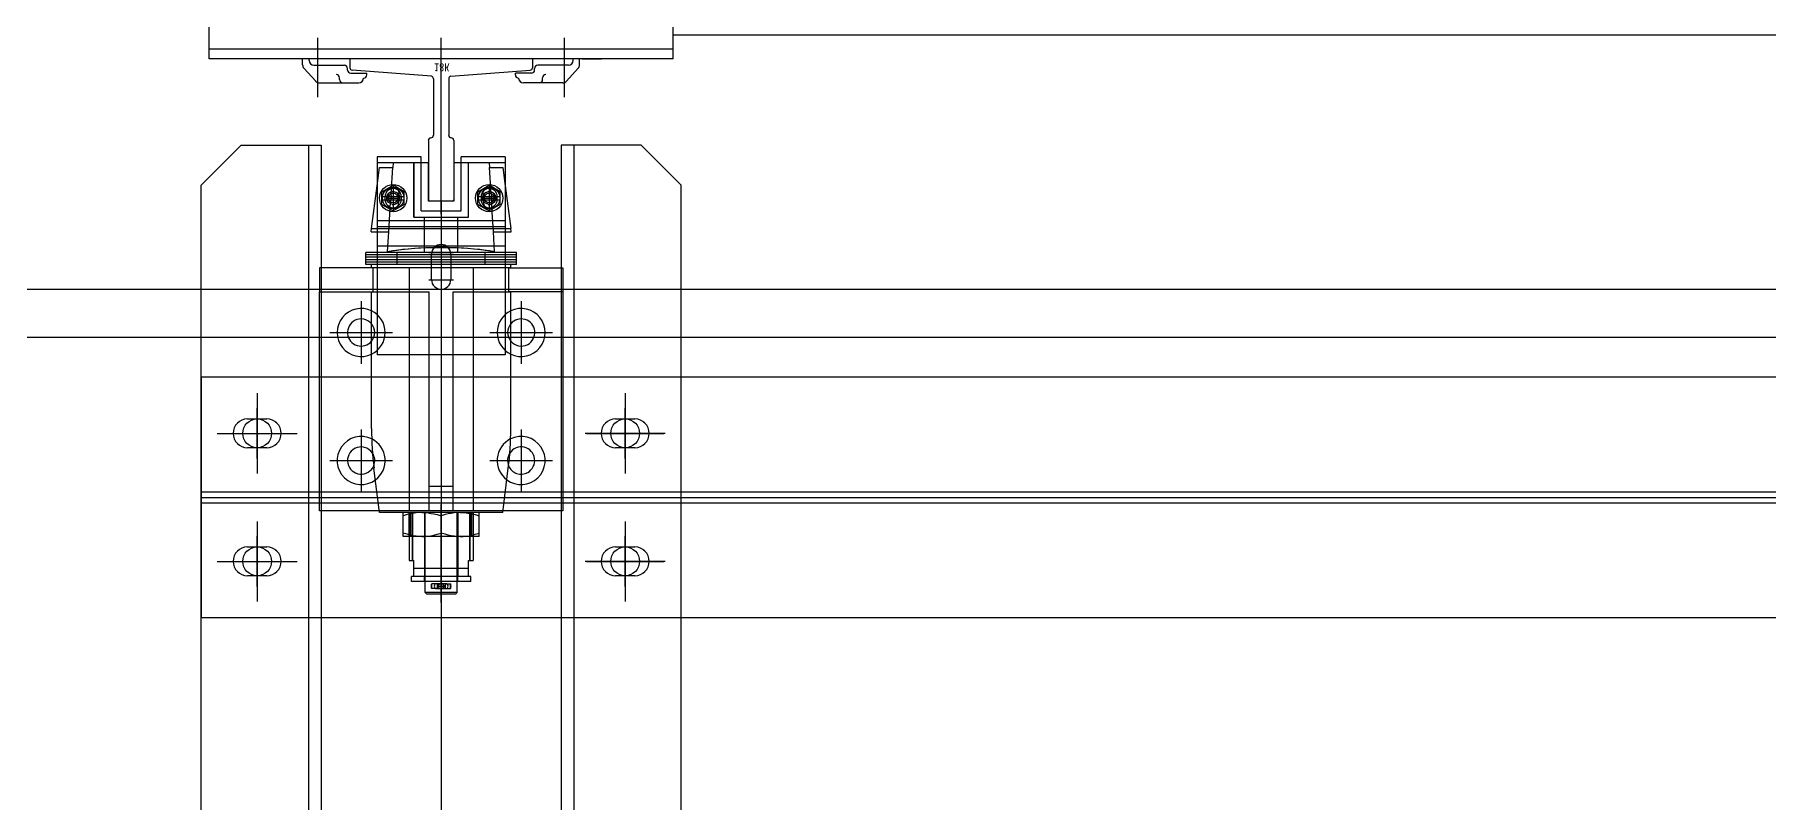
# Model space of a CAD drawing. Header units: millimetres. Extents: x -47382 to 204618, y -51045 to 127155.
# Drawn here: x 137246 to 138330, y 27581 to 28061 of the extents above; entities that cross this region are included whole.
import ezdxf

# ---------------------------------------------------------------- set-up
doc = ezdxf.new("R2010")
doc.units = ezdxf.units.MM
doc.header["$LTSCALE"] = 300
doc.header["$MEASUREMENT"] = 0
doc.layers.get('0').update_dxf_attribs({"linetype": 'CONTINUOUS'})
doc.layers.add('1', color=7, linetype='CONTINUOUS')
doc.layers.add('A-DETL-PEN8', color=8, linetype='CONTINUOUS')
doc.styles.get("Standard").update_dxf_attribs({"font": ''})
doc.styles.get('Standard').set_extended_font_data('DotumChe')

# ---------------------------------------------------------------- blocks, each defined once
blk = doc.blocks.new('G$C69974227')
at = {"layer": 'A-DETL-PEN8'}
for p, q in [((2425.3, 3674.4, 51500), (2425.3, 3749.4, 51500)), ((2715.3, 3674.4, 51500), (2715.3, 3749.4, 51500)), ((2493.3, 3650.4, 51500), (2493.3, 3687.5, 51500)), ((2570.3, 3577.3, 51500), (2570.3, 3687.5, 51500)), ((2647.3, 3650.4, 51500), (2647.3, 3687.5, 51500)), ((2715.3, 3689.4, 51500), (4565.3, 3689.4, 51500)), ((2715.3, 3680.4, 51500), (2425.3, 3680.4, 51500)), ((2715.3, 3674.4, 51500), (2425.3, 3674.4, 51500)), ((2482, 3674.4, 51500), (2470, 3674.4, 51500)), ((2658.5, 3674.4, 51500), (2482, 3674.4, 51500)), ((2483.7, 3670.6, 51500), (2483.7, 3674.4, 51500)), ((2487.7, 3673.4, 51500), (2487.7, 3674.4, 51500)), ((2513.3, 3674.4, 51500), (2513.3, 3668.8, 51500)), ((2627.3, 3674.4, 51500), (2627.3, 3668.8, 51500)), ((2652.8, 3673.4, 51500), (2652.8, 3674.4, 51500)), ((2656.8, 3670.6, 51500), (2656.8, 3674.4, 51500)), ((2658.5, 3674.4, 51500), (2670.5, 3674.4, 51500)), ((2491.9, 3660.4, 51500), (2484.5, 3668.6, 51500)), ((2490.8, 3670.4, 51500), (2509.8, 3670.4, 51500)), ((2506.8, 3661.4, 51500), (2506.8, 3662.6, 51500)), ((2511.8, 3668.8, 51500), (2511.8, 3668.8, 51500)), ((2511.8, 3667.4, 51500), (2511.8, 3668.4, 51500)), ((2513.8, 3665.4, 51500), (2523.8, 3665.4, 51500)), ((2564.2, 3663.5, 51500), (2514.6, 3667.3, 51500)), ((2523.8, 3664.4, 51500), (2523.8, 3665.4, 51500)), ((2576.4, 3663.5, 51500), (2625.9, 3667.3, 51500)), ((2626.7, 3665.4, 51500), (2616.7, 3665.4, 51500)), ((2616.7, 3664.4, 51500), (2616.7, 3665.4, 51500)), ((2628.7, 3667.4, 51500), (2628.7, 3668.4, 51500)), ((2628.8, 3668.8, 51500), (2628.8, 3668.8, 51500)), ((2649.8, 3670.4, 51500), (2630.7, 3670.4, 51500)), ((2633.7, 3661.4, 51500), (2633.7, 3662.6, 51500)), ((2648.7, 3660.4, 51500), (2656, 3668.6, 51500)), ((2494.1, 3659.4, 51500), (2518.8, 3659.4, 51500)), ((2565.5, 3662, 51500), (2565.5, 3626.7, 51500)), ((2575, 3662, 51500), (2575, 3626.7, 51500)), ((2646.4, 3659.4, 51500), (2621.7, 3659.4, 51500)), ((2420.3, 3595.4, 51500), (2445.3, 3620.4, 51500)), ((2445.3, 3620.4, 51500), (2495.3, 3620.4, 51500)), ((2487.3, 3620.4, 51500), (2487.3, 380.4, 51500)), ((2495.3, 3620.4, 51500), (2495.3, 380.4, 51500)), ((2562.3, 3623.4, 51500), (2562.3, 3586.4, 51500)), ((2578.3, 3623.4, 51500), (2578.3, 3586.4, 51500)), ((2645.3, 3620.4, 51500), (2645.3, 380.4, 51500)), ((2695.3, 3620.4, 51500), (2645.3, 3620.4, 51500)), ((2653.3, 3620.4, 51500), (2653.3, 380.4, 51500)), ((2720.3, 3595.4, 51500), (2695.3, 3620.4, 51500)), ((2557.8, 3613.2, 51500), (2530.3, 3613.2, 51500)), ((2530.3, 3613.2, 51500), (2530.3, 3573.2, 51500)), ((2557.8, 3609.4, 51500), (2530.3, 3609.4, 51500)), ((2540.3, 3609.4, 51500), (2540.1, 3606.4, 51500)), ((2553.3, 3609.4, 51500), (2540.3, 3609.4, 51500)), ((2553.3, 3575.4, 51500), (2553.3, 3609.4, 51500)), ((2553.3, 3609.4, 51500), (2553.3, 3575.4, 51500)), ((2557.8, 3609.4, 51500), (2553.3, 3609.4, 51500)), ((2557.8, 3579.4, 51500), (2557.8, 3613.2, 51500)), ((2562.3, 3609.4, 51500), (2557.8, 3609.4, 51500)), ((2562.3, 3585.4, 51500), (2562.3, 3609.4, 51500)), ((2582.8, 3609.4, 51500), (2578.3, 3609.4, 51500)), ((2578.3, 3609.4, 51500), (2578.3, 3585.4, 51500)), ((2610.3, 3613.2, 51500), (2582.8, 3613.2, 51500)), ((2582.8, 3579.4, 51500), (2582.8, 3613.2, 51500)), ((2587.3, 3609.4, 51500), (2582.8, 3609.4, 51500)), ((2610.3, 3609.4, 51500), (2582.8, 3609.4, 51500)), ((2600.3, 3609.4, 51500), (2587.3, 3609.4, 51500)), ((2587.3, 3575.4, 51500), (2587.3, 3609.4, 51500)), ((2587.3, 3575.4, 51500), (2587.3, 3609.4, 51500)), ((2600.3, 3609.4, 51500), (2600.5, 3606.4, 51500)), ((2610.3, 3613.2, 51500), (2610.3, 3573.2, 51500)), ((2530.3, 3595, 51500), (2531.8, 3606.4, 51500)), ((2531.8, 3606.4, 51500), (2540.1, 3606.4, 51500)), ((2539.1, 3590.2, 51500), (2540.1, 3606.4, 51500)), ((2601.5, 3590.2, 51500), (2600.5, 3606.4, 51500)), ((2600.5, 3606.4, 51500), (2608.8, 3606.4, 51500)), ((2608.8, 3606.4, 51500), (2610.3, 3595, 51500)), ((2420.3, 405.4, 51500), (2420.3, 3595.4, 51500)), ((2526.8, 3568.4, 51500), (2530.3, 3595, 51500)), ((2533.3, 3591.4, 51500), (2540.3, 3595.4, 51500)), ((2533.3, 3583.4, 51500), (2533.3, 3591.4, 51500)), ((2533.8, 3588.4, 51500), (2546.8, 3588.4, 51500)), ((2533.8, 3586.4, 51500), (2546.8, 3586.4, 51500)), ((2535.3, 3586.4, 51500), (2535.3, 3588.4, 51500)), ((2536.4, 3587.4, 51500), (2544.2, 3587.4, 51500)), ((2539, 3589, 51500), (2538.8, 3586, 51500)), ((2539, 3589, 51500), (2539.1, 3590.2, 51500)), ((2539.3, 3594, 51500), (2541.3, 3593.8, 51500)), ((2547.2, 3591.4, 51500), (2540.3, 3595.4, 51500)), ((2540.3, 3594.9, 51500), (2540.3, 3581.9, 51500)), ((2540.3, 3592.9, 51500), (2540.3, 3579.9, 51500)), ((2540.3, 3591.3, 51500), (2540.3, 3583.5, 51500)), ((2544, 3588.7, 51500), (2543.8, 3585.7, 51500)), ((2544, 3588.7, 51500), (2544.1, 3590.7, 51500)), ((2545.3, 3588.4, 51500), (2545.3, 3586.4, 51500)), ((2547.2, 3583.4, 51500), (2547.2, 3591.4, 51500)), ((2593.3, 3591.4, 51500), (2600.3, 3595.4, 51500)), ((2593.3, 3583.4, 51500), (2593.3, 3591.4, 51500)), ((2593.8, 3588.4, 51500), (2606.8, 3588.4, 51500)), ((2593.8, 3586.4, 51500), (2606.8, 3586.4, 51500)), ((2595.3, 3588.4, 51500), (2595.3, 3586.4, 51500)), ((2596.6, 3588.7, 51500), (2596.4, 3590.7, 51500)), ((2596.4, 3587.4, 51500), (2604.2, 3587.4, 51500)), ((2596.6, 3588.7, 51500), (2596.7, 3585.7, 51500)), ((2601.2, 3594, 51500), (2599.2, 3593.8, 51500)), ((2607.2, 3591.4, 51500), (2600.3, 3595.4, 51500)), ((2600.3, 3594.9, 51500), (2600.3, 3581.9, 51500)), ((2600.3, 3592.9, 51500), (2600.3, 3579.9, 51500)), ((2600.3, 3591.3, 51500), (2600.3, 3583.5, 51500)), ((2601.5, 3590.2, 51500), (2601.5, 3589, 51500)), ((2601.5, 3589, 51500), (2601.7, 3586, 51500)), ((2605.3, 3586.4, 51500), (2605.3, 3588.4, 51500)), ((2607.2, 3583.4, 51500), (2607.2, 3591.4, 51500)), ((2610.3, 3595, 51500), (2613.8, 3568.4, 51500)), ((2720.3, 405.4, 51500), (2720.3, 3595.4, 51500)), ((2533.3, 3583.4, 51500), (2540.3, 3579.4, 51500)), ((2537.6, 3566.4, 51500), (2538.7, 3584.9, 51500)), ((2538.5, 3581, 51500), (2540.5, 3580.9, 51500)), ((2538.7, 3584.1, 51500), (2538.8, 3586, 51500)), ((2547.2, 3583.4, 51500), (2540.3, 3579.4, 51500)), ((2543.7, 3583.7, 51500), (2543.8, 3585.7, 51500)), ((2557.8, 3579.4, 51500), (2582.8, 3579.4, 51500)), ((2578.3, 3585.4, 51500), (2562.3, 3585.4, 51500)), ((2577.3, 3585.4, 51500), (2563.3, 3585.4, 51500)), ((2570.3, 3585.4, 51500), (2570.3, 415.4, 51500)), ((2593.3, 3583.4, 51500), (2600.3, 3579.4, 51500)), ((2596.9, 3583.7, 51500), (2596.7, 3585.7, 51500)), ((2602, 3581, 51500), (2600.1, 3580.9, 51500)), ((2607.2, 3583.4, 51500), (2600.3, 3579.4, 51500)), ((2601.7, 3586, 51500), (2601.9, 3584.1, 51500)), ((2603, 3566.4, 51500), (2601.8, 3584.9, 51500)), ((2526.5, 3566.4, 51500), (2526.8, 3568.4, 51500)), ((2526.5, 3566.4, 51500), (2530.3, 3566.4, 51500)), ((2526.5, 3566.4, 51500), (2530.3, 3566.4, 51500)), ((2526.8, 3568.4, 51500), (2530.3, 3568.4, 51500)), ((2526.8, 3568.4, 51500), (2613.8, 3568.4, 51500)), ((2610.3, 3573.2, 51500), (2530.3, 3573.2, 51500)), ((2530.3, 3573.2, 51500), (2530.3, 3489.4, 51500)), ((2610.3, 3569.4, 51500), (2530.3, 3569.4, 51500)), ((2530.3, 3568.4, 51500), (2610.3, 3568.4, 51500)), ((2530.3, 3566.4, 51500), (2537.6, 3566.4, 51500)), ((2530.3, 3566.4, 51500), (2537.6, 3566.4, 51500)), ((2536.8, 3553.8, 51500), (2537.6, 3566.4, 51500)), ((2553.3, 3575.4, 51500), (2587.3, 3575.4, 51500)), ((2553.3, 3575.4, 51500), (2587.3, 3575.4, 51500)), ((2559.8, 3553.4, 51500), (2559.8, 3575.4, 51500)), ((2580.8, 3553.4, 51500), (2580.8, 3575.4, 51500)), ((2603.7, 3553.8, 51500), (2603, 3566.4, 51500)), ((2603, 3566.4, 51500), (2610.3, 3566.4, 51500)), ((2603, 3566.4, 51500), (2610.3, 3566.4, 51500)), ((2610.3, 3573.2, 51500), (2610.3, 3489.4, 51500)), ((2610.3, 3568.4, 51500), (2613.8, 3568.4, 51500)), ((2610.3, 3566.4, 51500), (2614, 3566.4, 51500)), ((2610.3, 3566.4, 51500), (2614, 3566.4, 51500)), ((2614, 3566.4, 51500), (2613.8, 3568.4, 51500)), ((2610.3, 3557.4, 51500), (2530.3, 3557.4, 51500)), ((2570.3, 3560.2, 51500), (2570.3, 3544.6, 51500)), ((2527.9, 3543.9, 51500), (2494.3, 3543.9, 51500)), ((2494.3, 3543.9, 51500), (2494.3, 3528.9, 51500)), ((2523.3, 3551.9, 51500), (2523.3, 3553.4, 51500)), ((2530.3, 3553.4, 51500), (2523.3, 3553.4, 51500)), ((2530.3, 3551.9, 51500), (2523.3, 3551.9, 51500)), ((2523.3, 3550.4, 51500), (2523.3, 3551.9, 51500)), ((2530.3, 3551.9, 51500), (2523.3, 3551.9, 51500)), ((2530.3, 3550.4, 51500), (2523.3, 3550.4, 51500)), ((2523.3, 3548.9, 51500), (2523.3, 3550.4, 51500)), ((2530.3, 3550.4, 51500), (2523.3, 3550.4, 51500)), ((2523.3, 3547.4, 51500), (2523.3, 3548.9, 51500)), ((2530.3, 3548.9, 51500), (2523.3, 3548.9, 51500)), ((2530.3, 3548.9, 51500), (2523.3, 3548.9, 51500)), ((2530.3, 3547.4, 51500), (2523.3, 3547.4, 51500)), ((2523.3, 3545.9, 51500), (2523.3, 3547.4, 51500)), ((2530.3, 3547.4, 51500), (2523.3, 3547.4, 51500)), ((2530.3, 3545.9, 51500), (2523.3, 3545.9, 51500)), ((2526.8, 3543.9, 51500), (2526.8, 3545.9, 51500)), ((2530.3, 3545.9, 51500), (2526.8, 3545.9, 51500)), ((2549.4, 3543.9, 51500), (2526.8, 3543.9, 51500)), ((2527.9, 3528.9, 51500), (2527.9, 3543.9, 51500)), ((2527.9, 3543.9, 51500), (2527.9, 3543.9, 51500)), ((2527.9, 3528.9, 51500), (2527.9, 3543.9, 51500)), ((2564.4, 3553.4, 51500), (2530.3, 3553.4, 51500)), ((2564.3, 3551.9, 51500), (2530.3, 3551.9, 51500)), ((2564.3, 3551.9, 51500), (2530.3, 3551.9, 51500)), ((2564.3, 3550.4, 51500), (2530.3, 3550.4, 51500)), ((2564.3, 3550.4, 51500), (2530.3, 3550.4, 51500)), ((2564.3, 3548.9, 51500), (2530.3, 3548.9, 51500)), ((2564.3, 3548.9, 51500), (2530.3, 3548.9, 51500)), ((2564.3, 3547.4, 51500), (2530.3, 3547.4, 51500)), ((2564.3, 3547.4, 51500), (2530.3, 3547.4, 51500)), ((2564.3, 3545.9, 51500), (2530.3, 3545.9, 51500)), ((2564.3, 3545.9, 51500), (2530.3, 3545.9, 51500)), ((2536.8, 3553.4, 51500), (2536.8, 3553.8, 51500)), ((2564.4, 3553.4, 51500), (2536.8, 3553.4, 51500)), ((2542.8, 3551.9, 51500), (2542.8, 3553.4, 51500)), ((2542.8, 3550.4, 51500), (2542.8, 3551.9, 51500)), ((2542.8, 3548.9, 51500), (2542.8, 3550.4, 51500)), ((2542.8, 3547.4, 51500), (2542.8, 3548.9, 51500)), ((2542.8, 3545.9, 51500), (2542.8, 3547.4, 51500)), ((2613.8, 3543.9, 51500), (2549.4, 3543.9, 51500)), ((2550.3, 3543.9, 51500), (2550.3, 3391.9, 51500)), ((2562.5, 3552.4, 51500), (2578.1, 3552.4, 51500)), ((2564.3, 3536.4, 51500), (2564.3, 3552.4, 51500)), ((2576.3, 3551.9, 51500), (2564.3, 3551.9, 51500)), ((2576.3, 3551.9, 51500), (2564.3, 3551.9, 51500)), ((2576.3, 3550.4, 51500), (2564.3, 3550.4, 51500)), ((2576.3, 3550.4, 51500), (2564.3, 3550.4, 51500)), ((2576.3, 3548.9, 51500), (2564.3, 3548.9, 51500)), ((2576.3, 3548.9, 51500), (2564.3, 3548.9, 51500)), ((2576.3, 3547.4, 51500), (2564.3, 3547.4, 51500)), ((2576.3, 3547.4, 51500), (2564.3, 3547.4, 51500)), ((2576.3, 3545.9, 51500), (2564.3, 3545.9, 51500)), ((2576.3, 3545.9, 51500), (2564.3, 3545.9, 51500)), ((2576.2, 3553.4, 51500), (2564.4, 3553.4, 51500)), ((2576.2, 3553.4, 51500), (2564.4, 3553.4, 51500)), ((2570.3, 3544.2, 51500), (2570.3, 3528.6, 51500)), ((2610.3, 3553.4, 51500), (2576.2, 3553.4, 51500)), ((2603.8, 3553.4, 51500), (2576.2, 3553.4, 51500)), ((2576.3, 3552.4, 51500), (2576.3, 3536.4, 51500)), ((2610.3, 3551.9, 51500), (2576.3, 3551.9, 51500)), ((2610.3, 3551.9, 51500), (2576.3, 3551.9, 51500)), ((2610.3, 3550.4, 51500), (2576.3, 3550.4, 51500)), ((2610.3, 3550.4, 51500), (2576.3, 3550.4, 51500)), ((2610.3, 3548.9, 51500), (2576.3, 3548.9, 51500)), ((2610.3, 3548.9, 51500), (2576.3, 3548.9, 51500)), ((2610.3, 3547.4, 51500), (2576.3, 3547.4, 51500)), ((2610.3, 3547.4, 51500), (2576.3, 3547.4, 51500)), ((2591.1, 3545.9, 51500), (2576.3, 3545.9, 51500)), ((2610.3, 3545.9, 51500), (2576.3, 3545.9, 51500)), ((2590.3, 3543.9, 51500), (2590.3, 3391.9, 51500)), ((2610.3, 3545.9, 51500), (2591.1, 3545.9, 51500)), ((2597.8, 3551.9, 51500), (2597.8, 3553.4, 51500)), ((2597.8, 3550.4, 51500), (2597.8, 3551.9, 51500)), ((2597.8, 3548.9, 51500), (2597.8, 3550.4, 51500)), ((2597.8, 3547.4, 51500), (2597.8, 3548.9, 51500)), ((2597.8, 3545.9, 51500), (2597.8, 3547.4, 51500)), ((2603.8, 3553.4, 51500), (2603.7, 3553.8, 51500)), ((2617.3, 3553.4, 51500), (2610.3, 3553.4, 51500)), ((2617.3, 3551.9, 51500), (2610.3, 3551.9, 51500)), ((2617.3, 3551.9, 51500), (2610.3, 3551.9, 51500)), ((2617.3, 3550.4, 51500), (2610.3, 3550.4, 51500)), ((2617.3, 3550.4, 51500), (2610.3, 3550.4, 51500)), ((2617.3, 3548.9, 51500), (2610.3, 3548.9, 51500)), ((2617.3, 3548.9, 51500), (2610.3, 3548.9, 51500)), ((2617.3, 3547.4, 51500), (2610.3, 3547.4, 51500)), ((2617.3, 3547.4, 51500), (2610.3, 3547.4, 51500)), ((2613.8, 3545.9, 51500), (2610.3, 3545.9, 51500)), ((2617.3, 3545.9, 51500), (2610.3, 3545.9, 51500)), ((2612.6, 3528.9, 51500), (2612.6, 3543.9, 51500)), ((2612.6, 3528.9, 51500), (2612.6, 3543.9, 51500)), ((2612.6, 3543.9, 51500), (2612.6, 3543.9, 51500)), ((2612.6, 3543.9, 51500), (2646.3, 3543.9, 51500)), ((2613.8, 3543.9, 51500), (2613.8, 3545.9, 51500)), ((2617.3, 3551.9, 51500), (2617.3, 3553.4, 51500)), ((2617.3, 3550.4, 51500), (2617.3, 3551.9, 51500)), ((2617.3, 3548.9, 51500), (2617.3, 3550.4, 51500)), ((2617.3, 3547.4, 51500), (2617.3, 3548.9, 51500)), ((2617.3, 3545.9, 51500), (2617.3, 3547.4, 51500)), ((2646.3, 3543.9, 51500), (2646.3, 3528.9, 51500)), ((2562.5, 3536.4, 51500), (2578.1, 3536.4, 51500)), ((1120.3, 3530.4, 51500), (6349.3, 3530.4, 51500)), ((2494.3, 3528.9, 51500), (2527.9, 3528.9, 51500)), ((2494.3, 3391.9, 51500), (2494.3, 3528.9, 51500)), ((2520.3, 3522.9, 51500), (2520.3, 3483.9, 51500)), ((2526.8, 3528.9, 51500), (2549.4, 3528.9, 51500)), ((2526.8, 3443.4, 51500), (2526.8, 3528.9, 51500)), ((2527.9, 3528.9, 51500), (2527.9, 3528.9, 51500)), ((2549.4, 3528.9, 51500), (2562.8, 3528.9, 51500)), ((2562.8, 3443.4, 51500), (2562.8, 3528.9, 51500)), ((2570.3, 3530.4, 51500), (2570.3, 470.4, 51500)), ((2577.8, 3528.9, 51500), (2613.8, 3528.9, 51500)), ((2577.8, 3443.4, 51500), (2577.8, 3528.9, 51500)), ((2612.6, 3528.9, 51500), (2612.6, 3528.9, 51500)), ((2646.3, 3528.9, 51500), (2612.6, 3528.9, 51500)), ((2613.8, 3443.4, 51500), (2613.8, 3528.9, 51500)), ((2620.3, 3522.9, 51500), (2620.3, 3483.9, 51500)), ((2646.3, 3528.9, 51500), (2646.3, 3391.9, 51500)), ((1320.3, 3500.4, 51500), (6320.3, 3500.4, 51500)), ((2500.8, 3503.4, 51500), (2539.8, 3503.4, 51500)), ((2600.8, 3503.4, 51500), (2639.8, 3503.4, 51500)), ((2610.3, 3489.4, 51500), (2530.3, 3489.4, 51500)), ((4820.3, 3475.4, 51500), (2420.3, 3475.4, 51500)), ((2420.3, 3475.4, 51500), (2420.3, 3325.4, 51500)), ((2455.3, 3465.4, 51500), (2455.3, 3415.4, 51500)), ((2685.3, 3465.4, 51500), (2685.3, 3415.4, 51500)), ((2449.3, 3449.4, 51500), (2461.3, 3449.4, 51500)), ((2455.3, 3424.7, 51500), (2455.3, 3456.2, 51500)), ((2679.3, 3449.4, 51500), (2691.3, 3449.4, 51500)), ((2685.3, 3424.7, 51500), (2685.3, 3456.2, 51500)), ((2430.3, 3440.4, 51500), (2480.3, 3440.4, 51500)), ((2431.1, 3440.4, 51500), (2479.4, 3440.4, 51500)), ((2520.3, 3442.9, 51500), (2520.3, 3403.9, 51500)), ((2562.8, 3418.6, 51500), (2562.8, 3443.4, 51500)), ((2577.8, 3418.6, 51500), (2577.8, 3443.4, 51500)), ((2620.3, 3442.9, 51500), (2620.3, 3403.9, 51500)), ((2710.3, 3440.4, 51500), (2660.3, 3440.4, 51500)), ((2661.1, 3440.4, 51500), (2709.4, 3440.4, 51500)), ((2461.3, 3431.4, 51500), (2449.3, 3431.4, 51500)), ((2691.3, 3431.4, 51500), (2679.3, 3431.4, 51500)), ((2500.8, 3423.4, 51500), (2539.8, 3423.4, 51500)), ((2531.8, 3390.9, 51500), (2528.3, 3418.6, 51500)), ((2562.8, 3407.5, 51500), (2562.8, 3418.6, 51500)), ((2577.8, 3407.5, 51500), (2577.8, 3418.6, 51500)), ((2600.8, 3423.4, 51500), (2639.8, 3423.4, 51500)), ((2608.8, 3390.9, 51500), (2612.2, 3418.6, 51500)), ((2420.3, 3403.9, 51500), (4820.3, 3403.9, 51500)), ((2562.8, 3391.9, 51500), (2562.8, 3407.5, 51500)), ((2577.8, 3391.9, 51500), (2577.8, 3407.5, 51500)), ((2420.3, 3400.4, 51500), (4820.3, 3400.4, 51500)), ((2420.3, 3396.9, 51500), (4820.3, 3396.9, 51500)), ((2531.6, 3391.9, 51500), (2494.3, 3391.9, 51500)), ((2562.8, 3391.9, 51500), (2531.6, 3391.9, 51500)), ((2577.8, 3391.9, 51500), (2562.8, 3391.9, 51500)), ((2570.3, 3334.8, 51500), (2570.3, 3396, 51500)), ((2608.9, 3391.9, 51500), (2577.8, 3391.9, 51500)), ((2646.3, 3391.9, 51500), (2608.9, 3391.9, 51500)), ((2455.3, 3385.4, 51500), (2455.3, 3335.4, 51500)), ((2588.7, 3390.9, 51500), (2531.8, 3390.9, 51500)), ((2558.4, 3390.9, 51500), (2546.5, 3390.9, 51500)), ((2546.5, 3388.8, 51500), (2546.5, 3390.9, 51500)), ((2549, 3389.6, 51500), (2546.5, 3388.8, 51500)), ((2549, 3389.6, 51500), (2546.5, 3388.8, 51500)), ((2546.5, 3378.1, 51500), (2546.5, 3388.8, 51500)), ((2550.9, 3390.1, 51500), (2549, 3389.6, 51500)), ((2550.9, 3390.1, 51500), (2549, 3389.6, 51500)), ((2550.3, 3375.9, 51500), (2550.3, 3390.9, 51500)), ((2550.3, 3390.9, 51500), (2550.3, 3375.9, 51500)), ((2590.3, 3390.9, 51500), (2550.3, 3390.9, 51500)), ((2552.8, 3390.4, 51500), (2550.9, 3390.1, 51500)), ((2552.8, 3390.4, 51500), (2550.9, 3390.1, 51500)), ((2551.3, 3375.9, 51500), (2551.3, 3390.9, 51500)), ((2552.3, 3390.9, 51500), (2552.3, 3375.9, 51500)), ((2552.3, 3360.9, 51500), (2552.3, 3390.9, 51500)), ((2554.7, 3390.7, 51500), (2552.8, 3390.4, 51500)), ((2554.7, 3390.7, 51500), (2552.8, 3390.4, 51500)), ((2556.5, 3390.9, 51500), (2554.7, 3390.7, 51500)), ((2556.5, 3390.9, 51500), (2554.7, 3390.7, 51500)), ((2558.4, 3390.9, 51500), (2556.5, 3390.9, 51500)), ((2558.4, 3390.9, 51500), (2556.5, 3390.9, 51500)), ((2558.4, 3390.9, 51500), (2560.2, 3390.9, 51500)), ((2558.4, 3390.9, 51500), (2560.2, 3390.9, 51500)), ((2582.2, 3390.9, 51500), (2558.4, 3390.9, 51500)), ((2559.8, 3390.9, 51500), (2559.8, 3350.9, 51500)), ((2560.2, 3390.9, 51500), (2562.1, 3390.7, 51500)), ((2560.2, 3390.9, 51500), (2562.1, 3390.7, 51500)), ((2560.3, 3347.9, 51500), (2560.3, 3390.9, 51500)), ((2575.1, 3390.9, 51500), (2560.3, 3390.9, 51500)), ((2562.1, 3390.7, 51500), (2563.9, 3390.4, 51500)), ((2562.1, 3390.7, 51500), (2563.9, 3390.4, 51500)), ((2563.9, 3390.4, 51500), (2565.8, 3390.1, 51500)), ((2563.9, 3390.4, 51500), (2565.8, 3390.1, 51500)), ((2565.8, 3390.1, 51500), (2567.7, 3389.6, 51500)), ((2565.8, 3390.1, 51500), (2567.7, 3389.6, 51500)), ((2567.7, 3389.6, 51500), (2570.3, 3388.8, 51500)), ((2567.7, 3389.6, 51500), (2570.3, 3388.8, 51500)), ((2572.8, 3389.6, 51500), (2570.3, 3388.8, 51500)), ((2572.8, 3389.6, 51500), (2570.3, 3388.8, 51500)), ((2570.3, 3378.1, 51500), (2570.3, 3388.8, 51500)), ((2570.3, 3378.1, 51500), (2570.3, 3388.8, 51500)), ((2574.7, 3390.1, 51500), (2572.8, 3389.6, 51500)), ((2574.7, 3390.1, 51500), (2572.8, 3389.6, 51500)), ((2576.6, 3390.4, 51500), (2574.7, 3390.1, 51500)), ((2576.6, 3390.4, 51500), (2574.7, 3390.1, 51500)), ((2580.3, 3390.9, 51500), (2575.1, 3390.9, 51500)), ((2578.5, 3390.7, 51500), (2576.6, 3390.4, 51500)), ((2578.5, 3390.7, 51500), (2576.6, 3390.4, 51500)), ((2580.3, 3390.9, 51500), (2578.5, 3390.7, 51500)), ((2580.3, 3390.9, 51500), (2578.5, 3390.7, 51500)), ((2582.2, 3390.9, 51500), (2580.3, 3390.9, 51500)), ((2582.2, 3390.9, 51500), (2580.3, 3390.9, 51500)), ((2580.3, 3347.9, 51500), (2580.3, 3390.9, 51500)), ((2580.8, 3390.9, 51500), (2580.8, 3350.9, 51500)), ((2582.2, 3390.9, 51500), (2584, 3390.9, 51500)), ((2582.2, 3390.9, 51500), (2584, 3390.9, 51500)), ((2594.1, 3390.9, 51500), (2582.2, 3390.9, 51500)), ((2584, 3390.9, 51500), (2585.9, 3390.7, 51500)), ((2584, 3390.9, 51500), (2585.9, 3390.7, 51500)), ((2585.9, 3390.7, 51500), (2587.7, 3390.4, 51500)), ((2585.9, 3390.7, 51500), (2587.7, 3390.4, 51500)), ((2587.7, 3390.4, 51500), (2589.6, 3390.1, 51500)), ((2587.7, 3390.4, 51500), (2589.6, 3390.1, 51500)), ((2588.3, 3390.9, 51500), (2588.3, 3375.9, 51500)), ((2588.3, 3360.9, 51500), (2588.3, 3390.9, 51500)), ((2608.8, 3390.9, 51500), (2588.7, 3390.9, 51500)), ((2589.3, 3375.9, 51500), (2589.3, 3390.9, 51500)), ((2589.6, 3390.1, 51500), (2591.5, 3389.6, 51500)), ((2589.6, 3390.1, 51500), (2591.5, 3389.6, 51500)), ((2590.3, 3390.9, 51500), (2590.3, 3375.9, 51500)), ((2590.3, 3375.9, 51500), (2590.3, 3390.9, 51500)), ((2591.5, 3389.6, 51500), (2594.1, 3388.8, 51500)), ((2591.5, 3389.6, 51500), (2594.1, 3388.8, 51500)), ((2594.1, 3388.8, 51500), (2594.1, 3390.9, 51500)), ((2594.1, 3378.1, 51500), (2594.1, 3388.8, 51500)), ((2685.3, 3385.4, 51500), (2685.3, 3335.4, 51500)), ((2455.3, 3344.7, 51500), (2455.3, 3376.2, 51500)), ((2549, 3377.3, 51500), (2546.5, 3378.1, 51500)), ((2549, 3377.3, 51500), (2546.5, 3378.1, 51500)), ((2546.5, 3375.9, 51500), (2546.5, 3378.1, 51500)), ((2558.4, 3375.9, 51500), (2546.5, 3375.9, 51500)), ((2550.9, 3376.8, 51500), (2549, 3377.3, 51500)), ((2550.9, 3376.8, 51500), (2549, 3377.3, 51500)), ((2550.3, 3375.9, 51500), (2550.3, 3360.9, 51500)), ((2552.8, 3376.4, 51500), (2550.9, 3376.8, 51500)), ((2552.8, 3376.4, 51500), (2550.9, 3376.8, 51500)), ((2552.3, 3375.9, 51500), (2552.3, 3360.9, 51500)), ((2554.7, 3376.2, 51500), (2552.8, 3376.4, 51500)), ((2554.7, 3376.2, 51500), (2552.8, 3376.4, 51500)), ((2556.5, 3376, 51500), (2554.7, 3376.2, 51500)), ((2556.5, 3376, 51500), (2554.7, 3376.2, 51500)), ((2558.4, 3375.9, 51500), (2556.5, 3376, 51500)), ((2558.4, 3375.9, 51500), (2556.5, 3376, 51500)), ((2558.4, 3375.9, 51500), (2560.2, 3376, 51500)), ((2558.4, 3375.9, 51500), (2560.2, 3376, 51500)), ((2582.2, 3375.9, 51500), (2558.4, 3375.9, 51500)), ((2560.2, 3376, 51500), (2562.1, 3376.2, 51500)), ((2560.2, 3376, 51500), (2562.1, 3376.2, 51500)), ((2562.1, 3376.2, 51500), (2563.9, 3376.4, 51500)), ((2562.1, 3376.2, 51500), (2563.9, 3376.4, 51500)), ((2563.9, 3376.4, 51500), (2565.8, 3376.8, 51500)), ((2563.9, 3376.4, 51500), (2565.8, 3376.8, 51500)), ((2565.8, 3376.8, 51500), (2567.7, 3377.3, 51500)), ((2565.8, 3376.8, 51500), (2567.7, 3377.3, 51500)), ((2567.7, 3377.3, 51500), (2570.3, 3378.1, 51500)), ((2567.7, 3377.3, 51500), (2570.3, 3378.1, 51500)), ((2572.8, 3377.3, 51500), (2570.3, 3378.1, 51500)), ((2572.8, 3377.3, 51500), (2570.3, 3378.1, 51500)), ((2574.7, 3376.8, 51500), (2572.8, 3377.3, 51500)), ((2574.7, 3376.8, 51500), (2572.8, 3377.3, 51500)), ((2576.6, 3376.4, 51500), (2574.7, 3376.8, 51500)), ((2576.6, 3376.4, 51500), (2574.7, 3376.8, 51500)), ((2578.5, 3376.2, 51500), (2576.6, 3376.4, 51500)), ((2578.5, 3376.2, 51500), (2576.6, 3376.4, 51500)), ((2580.3, 3376, 51500), (2578.5, 3376.2, 51500)), ((2580.3, 3376, 51500), (2578.5, 3376.2, 51500)), ((2582.2, 3375.9, 51500), (2580.3, 3376, 51500)), ((2582.2, 3375.9, 51500), (2580.3, 3376, 51500)), ((2582.2, 3375.9, 51500), (2584, 3376, 51500)), ((2582.2, 3375.9, 51500), (2584, 3376, 51500)), ((2594.1, 3375.9, 51500), (2582.2, 3375.9, 51500)), ((2584, 3376, 51500), (2585.9, 3376.2, 51500)), ((2584, 3376, 51500), (2585.9, 3376.2, 51500)), ((2585.9, 3376.2, 51500), (2587.7, 3376.4, 51500)), ((2585.9, 3376.2, 51500), (2587.7, 3376.4, 51500)), ((2587.7, 3376.4, 51500), (2589.6, 3376.8, 51500)), ((2587.7, 3376.4, 51500), (2589.6, 3376.8, 51500)), ((2588.3, 3375.9, 51500), (2588.3, 3360.9, 51500)), ((2589.6, 3376.8, 51500), (2591.5, 3377.3, 51500)), ((2589.6, 3376.8, 51500), (2591.5, 3377.3, 51500)), ((2590.3, 3375.9, 51500), (2590.3, 3360.9, 51500)), ((2591.5, 3377.3, 51500), (2594.1, 3378.1, 51500)), ((2591.5, 3377.3, 51500), (2594.1, 3378.1, 51500)), ((2594.1, 3375.9, 51500), (2594.1, 3378.1, 51500)), ((2685.3, 3344.7, 51500), (2685.3, 3376.2, 51500)), ((2430.3, 3360.4, 51500), (2480.3, 3360.4, 51500)), ((2431.1, 3360.4, 51500), (2479.4, 3360.4, 51500)), ((2449.3, 3369.4, 51500), (2461.3, 3369.4, 51500)), ((2550.3, 3360.9, 51500), (2553.3, 3360.9, 51500)), ((2553.3, 3350.9, 51500), (2553.3, 3360.9, 51500)), ((2587.3, 3350.9, 51500), (2587.3, 3360.9, 51500)), ((2587.3, 3360.9, 51500), (2590.3, 3360.9, 51500)), ((2710.3, 3360.4, 51500), (2660.3, 3360.4, 51500)), ((2661.1, 3360.4, 51500), (2709.4, 3360.4, 51500)), ((2679.3, 3369.4, 51500), (2691.3, 3369.4, 51500)), ((2461.3, 3351.4, 51500), (2449.3, 3351.4, 51500)), ((2551.8, 3347.9, 51500), (2551.8, 3350.9, 51500)), ((2588.8, 3350.9, 51500), (2551.8, 3350.9, 51500)), ((2554.5, 3355.9, 51500), (2553.3, 3355.9, 51500)), ((2586.1, 3355.9, 51500), (2553.3, 3355.9, 51500)), ((2587.3, 3355.9, 51500), (2553.3, 3355.9, 51500)), ((2587.3, 3350.9, 51500), (2553.3, 3350.9, 51500)), ((2587.3, 3355.9, 51500), (2554.5, 3355.9, 51500)), ((2559.8, 3347.9, 51500), (2559.8, 3350.9, 51500)), ((2580.8, 3347.9, 51500), (2580.8, 3350.9, 51500)), ((2587.3, 3355.9, 51500), (2586.1, 3355.9, 51500)), ((2588.8, 3347.9, 51500), (2588.8, 3350.9, 51500)), ((2691.3, 3351.4, 51500), (2679.3, 3351.4, 51500)), ((2588.8, 3347.9, 51500), (2551.8, 3347.9, 51500)), ((2560.3, 3340.9, 51500), (2560.3, 3347.9, 51500)), ((2561.3, 3339.9, 51500), (2560.3, 3340.9, 51500)), ((2565.5, 3340.9, 51500), (2560.3, 3340.9, 51500)), ((2575.1, 3340.9, 51500), (2560.3, 3340.9, 51500)), ((2574.6, 3339.9, 51500), (2561.3, 3339.9, 51500)), ((2567.5, 3346.4, 51500), (2564.4, 3346.4, 51500)), ((2567.5, 3343.4, 51500), (2564.4, 3343.4, 51500)), ((2564.5, 3343.4, 51500), (2564.5, 3346.4, 51500)), ((2580.3, 3340.9, 51500), (2565.5, 3340.9, 51500)), ((2570.3, 3346.4, 51500), (2567.5, 3346.4, 51500)), ((2567.5, 3343.4, 51500), (2570.3, 3343.4, 51500)), ((2568, 3346.4, 51500), (2567.8, 3346.4, 51500)), ((2567.8, 3346.4, 51500), (2567.8, 3343.4, 51500)), ((2568, 3346.4, 51500), (2569.7, 3346.4, 51500)), ((2568, 3344.9, 51500), (2571.9, 3344.9, 51500)), ((2568, 3344.9, 51500), (2572.5, 3344.9, 51500)), ((2568, 3343.4, 51500), (2569.7, 3343.4, 51500)), ((2568.6, 3344.9, 51500), (2572.5, 3344.9, 51500)), ((2570, 3346.9, 51500), (2570, 3343, 51500)), ((2570.3, 3347.2, 51500), (2570.3, 3342.7, 51500)), ((2573.1, 3346.4, 51500), (2570.3, 3346.4, 51500)), ((2570.3, 3343.4, 51500), (2570.3, 3346.4, 51500)), ((2570.3, 3343.4, 51500), (2570.3, 3346.4, 51500)), ((2570.3, 3343.4, 51500), (2573.1, 3343.4, 51500)), ((2570.6, 3346.9, 51500), (2570.6, 3343, 51500)), ((2572.5, 3346.4, 51500), (2570.8, 3346.4, 51500)), ((2572.5, 3343.4, 51500), (2570.8, 3343.4, 51500)), ((2572.5, 3343.4, 51500), (2572.8, 3343.4, 51500)), ((2572.8, 3346.4, 51500), (2572.8, 3343.4, 51500)), ((2573.1, 3346.4, 51500), (2576.1, 3346.4, 51500)), ((2573.1, 3343.4, 51500), (2576.1, 3343.4, 51500)), ((2579.3, 3339.9, 51500), (2574.6, 3339.9, 51500)), ((2580.3, 3340.9, 51500), (2575.1, 3340.9, 51500)), ((2576.1, 3343.4, 51500), (2576.1, 3346.4, 51500)), ((2579.3, 3339.9, 51500), (2580.3, 3340.9, 51500)), ((2580.3, 3340.9, 51500), (2580.3, 3347.9, 51500)), ((2420.3, 3325.4, 51500), (4820.3, 3325.4, 51500))]:
    blk.add_line(p, q, dxfattribs=at)
for centre, radius in [((2540.3, 3587.4, 51500), 8.5), ((2540.3, 3587.4, 51500), 6.75), ((2540.3, 3587.4, 51500), 4), ((2540.3, 3587.4, 51500), 3), ((2540.3, 3587.4, 51500), 3), ((2540.3, 3587.4, 51500), 3), ((2600.3, 3587.4, 51500), 8.5), ((2600.3, 3587.4, 51500), 6.75), ((2600.3, 3587.4, 51500), 4), ((2600.3, 3587.4, 51500), 3), ((2600.3, 3587.4, 51500), 3), ((2600.3, 3587.4, 51500), 3), ((2455.3, 3440.4, 51500), 9), ((2685.3, 3440.4, 51500), 9), ((2455.3, 3360.4, 51500), 9), ((2685.3, 3360.4, 51500), 9)]:
    blk.add_circle(centre, radius, dxfattribs=at)
for centre, radius, start, end in [((2490.8, 3673.4, 51500), 3.01, 180, 270), ((2649.8, 3673.4, 51500), 3.01, 270, 0), ((2486.7, 3670.6, 51500), 3.01, 180, 221.9872), ((2504.8, 3662.6, 51500), 2.01, 0, 90), ((2509.8, 3668.4, 51500), 2.01, 0, 90), ((2513.8, 3667.4, 51500), 2.01, 180, 270), ((2514.8, 3668.8, 51500), 1.5, 180, 264.4945), ((2518.8, 3662.4, 51500), 3.01, 270, 0), ((2521.8, 3664.4, 51500), 2.01, 270, 0), ((2564, 3662, 51500), 1.5, 0, 84.4945), ((2576.5, 3662, 51500), 1.5, 95.5055, 180), ((2618.7, 3664.4, 51500), 2.01, 180, 270), ((2621.7, 3662.4, 51500), 3.01, 180, 270), ((2625.8, 3668.8, 51500), 1.5, 275.5055, 0), ((2626.7, 3667.4, 51500), 2.01, 270, 0), ((2630.7, 3668.4, 51500), 2.01, 90, 180), ((2635.7, 3662.6, 51500), 2.01, 90, 180), ((2653.8, 3670.6, 51500), 3.01, 318.0128, 0), ((2494.1, 3662.4, 51500), 3.01, 221.9872, 270), ((2508.8, 3661.4, 51500), 2.01, 180, 270), ((2631.7, 3661.4, 51500), 2.01, 270, 0), ((2646.4, 3662.4, 51500), 3.01, 270, 318.0128), ((2563.9, 3623.4, 51500), 1.62, 90, 180), ((2563.9, 3626.7, 51500), 1.62, 270, 0), ((2576.6, 3626.7, 51500), 1.62, 180, 270), ((2576.6, 3623.4, 51500), 1.62, 0, 90), ((2540.3, 3588.4, 51500), 5, 360, 180), ((2540.3, 3586.4, 51500), 5, 180, 360), ((2540.3, 3587.4, 51500), 4, 260, 190), ((2541.1, 3590.8, 51500), 3, 356.4237, 86.4237), ((2563.3, 3586.4, 51500), 1, 180, 270), ((2577.3, 3586.4, 51500), 1, 270, 0), ((2600.3, 3588.4, 51500), 5, 360, 180), ((2600.3, 3586.4, 51500), 5, 180, 360), ((2600.3, 3587.4, 51500), 4, 260, 190), ((2599.4, 3590.8, 51500), 3, 93.5763, 183.5763), ((2540.7, 3583.9, 51500), 3, 266.4237, 356.4237), ((2599.9, 3583.9, 51500), 3, 183.5763, 273.5763), ((2600.3, 3587.4, 51500), 3, 241.3509, 249.9293), ((2570.3, 3552.4, 51500), 6, 360, 180), ((2570.3, 3301.6, 51500), 254.9, 88.9864, 91.0134), ((2570.3, 3536.4, 51500), 6, 180, 360), ((2520.3, 3503.4, 51500), 15, 64.3211, 295.6789), ((2520.3, 3503.4, 51500), 8.5, 118.6479, 319.8799), ((2520.3, 3503.4, 51500), 8.5, 40.1201, 118.6479), ((2520.3, 3503.4, 51500), 15, 295.6789, 64.3211), ((2620.3, 3503.4, 51500), 15, 115.6797, 244.3203), ((2620.3, 3503.4, 51500), 15, 244.3203, 115.6797), ((2620.3, 3503.4, 51500), 8.5, 298.6479, 139.8818), ((2520.3, 3503.4, 51500), 8.5, 319.8799, 40.1201), ((2620.3, 3503.4, 51500), 8.5, 139.8818, 220.1182), ((2620.3, 3503.4, 51500), 8.5, 220.1182, 298.6479), ((2449.3, 3440.4, 51500), 9, 90, 270), ((2461.3, 3440.4, 51500), 9, 270, 90), ((2679.3, 3440.4, 51500), 9, 90, 270), ((2691.3, 3440.4, 51500), 9, 270, 90), ((2520.3, 3423.4, 51500), 15, 63.8746, 306.5971), ((2726.8, 3443.4, 51500), 200, 180, 187.125), ((2520.3, 3423.4, 51500), 15, 306.5971, 63.8746), ((2620.3, 3423.4, 51500), 15, 116.1261, 233.4021), ((2620.3, 3423.4, 51500), 15, 233.4021, 116.1261), ((2413.8, 3443.4, 51500), 200, 352.875, 360), ((2520.3, 3423.4, 51500), 8.5, 118.6479, 337.4672), ((2520.3, 3423.4, 51500), 8.5, 33.5702, 118.6479), ((2520.3, 3423.4, 51500), 8.5, 337.4672, 33.5702), ((2620.3, 3423.4, 51500), 8.5, 146.4323, 202.5303), ((2620.3, 3423.4, 51500), 8.5, 298.6479, 146.4323), ((2620.3, 3423.4, 51500), 8.5, 202.5303, 298.6479), ((2570.3, 3640.6, 51500), 233.3, 268.1577, 271.8423), ((2449.3, 3360.4, 51500), 9, 90, 270), ((2461.3, 3360.4, 51500), 9, 270, 90), ((2679.3, 3360.4, 51500), 9, 90, 270), ((2691.3, 3360.4, 51500), 9, 270, 90), ((2567.5, 3344.9, 51500), 1.5, 90, 180), ((2567.5, 3344.9, 51500), 1.5, 180, 270), ((2570, 3344.9, 51500), 1.5, 90, 270), ((2570.3, 3344.9, 51500), 1.75, 121.0028, 238.9957), ((2570.3, 3344.9, 51500), 1.75, 58.9962, 121.0028), ((2570.3, 3344.9, 51500), 1.75, 238.9957, 301.0042), ((2570.6, 3344.9, 51500), 1.5, 270, 90), ((2570.3, 3344.9, 51500), 1.75, 301.0042, 58.9962), ((2573.1, 3344.9, 51500), 1.5, 360, 90), ((2573.1, 3344.9, 51500), 1.5, 270, 360)]:
    blk.add_arc(centre, radius, start, end, dxfattribs=at)
for centre, major_axis, ratio, start_param, end_param in [((2570.3, 3549, 51500), (43.5, 0), 0.170218, 1.674659, 2.449096), ((2570.3, 3549, 51500), (43.5, 0), 0.170213, 0.692502, 2.449091), ((2570.3, 3549, 51500), (43.5, 0), 0.170208, 0.692509, 1.467017), ((2564.4, 3344.9, 51500), (0, -1.5), 0.258819, 3.141593, 6.283185), ((2576.1, 3344.9, 51500), (0, -1.5), 0.258819, 0, 3.141593)]:
    blk.add_ellipse(centre, major_axis=major_axis, ratio=ratio, start_param=start_param, end_param=end_param, dxfattribs=at)
at = {"layer": '1', "extrusion": (0, 0, -1), "insert": (2565.8, 3666.5, 51500), "char_height": 5, "width": 6.052, "attachment_point": 1, "text_direction": (1, 0, 0)}
blk.add_mtext('18K', dxfattribs=at)

msp = doc.modelspace()

# ---------------------------------------------------------------- block references
msp.add_blockref('G$C69974227', (134930.2, 24371.4, -103000))

doc.saveas('drawing.dxf')
